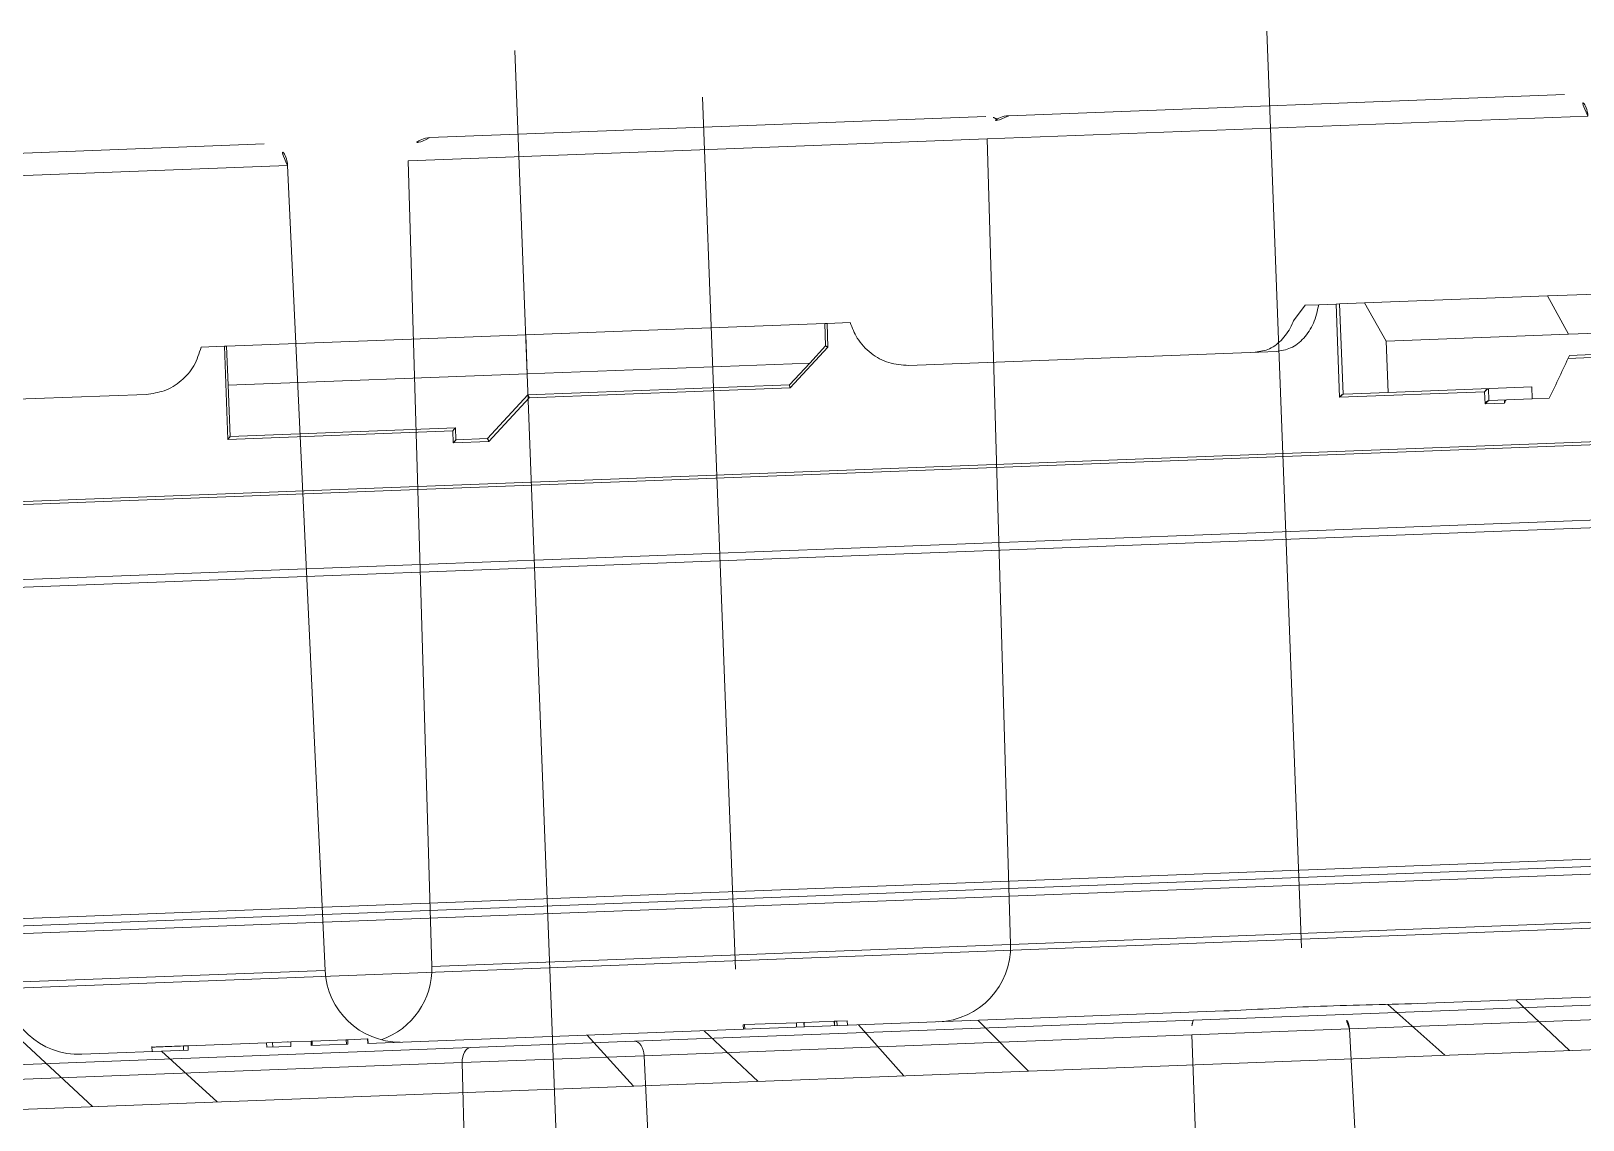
# Model space of a CAD drawing. Header units: metres. Extents: x 1956498 to 1957612, y 2277909 to 2278547.
# Drawn here: x 1956795.3203 to 1956795.4235, y 2278312.6445 to 2278312.7168 of the extents above; entities that cross this region are included whole.
import ezdxf

# ---------------------------------------------------------------- set-up
doc = ezdxf.new("R2010")
doc.units = ezdxf.units.M
doc.linetypes.add('CENTERX2', pattern=[4, 2.5, -0.5, 0.5, -0.5])
for name, color, linetype in [('UBS-100-HSI150-D3-58', 3, 'Continuous'), ('UBS-100-HSI150-D7-33', 5, 'Continuous'), ('UBS_400_DETAIL POSTE HTA TOOLKIT UBS', 7, 'Continuous')]:
    doc.layers.add(name, color=color, linetype=linetype)

# ---------------------------------------------------------------- blocks, each defined once
blk = doc.blocks.new('HSI 150 D7.33 PROFIL')
at = {"linetype": 'Continuous', "lineweight": 0}
h = blk.add_hatch(dxfattribs=at)
h.set_pattern_fill('ANSI34', color=5, scale=2, style=0)
h.set_pattern_definition([(45, (-451.7999274479062, -412.9644927030749), (-26.94076836320746, 26.94076836320746), []), (45, (-442.8196674479059, -412.9644927030749), (-26.94076836320746, 26.94076836320746), []), (45, (-433.8394074479056, -412.9644927030749), (-26.94076836320746, 26.94076836320746), []), (45, (-424.8591274479058, -412.9644927030749), (-26.94076836320746, 26.94076836320746), [])])
edge = h.paths.add_edge_path(flags=0)
edge.add_line((38.52968078412778, -77.74999999999636), (38.52968078412778, -57.59132472234705))
edge.add_spline(control_points=[(38.52968078412778, -57.59132472234705), (38.52968078412778, -55.29002317176491), (38.60595216607726, -52.98905911443944), (38.59899870188201, -50.68776806895039), (38.59293596542375, -48.68126875726739), (38.52968078412778, -46.67515025566172), (38.52968078412778, -44.66864178457035)], knot_values=[0.07302566017090416, 0.07302566017090416, 0.07302566017090416, 0.07302566017090416, 0.07988167006823357, 0.07988167006823357, 0.07988167006823357, 0.08589778822727799, 0.08589778822727799, 0.08589778822727799, 0.08589778822727799], weights=[1, 1, 1, 1, 1, 1, 1], degree=3, periodic=0)
edge.add_line((38.52968078412778, -44.66864178457035), (38.52968078412778, 12.27803177556052))
edge.add_line((38.52968078412778, 12.27803177556052), (38.82968078412705, 12.27803177556052))
edge.add_line((38.82968078412705, 12.27803177556052), (38.82968078412705, 13.59385217830277))
edge.add_line((38.82968078412705, 13.59385217830277), (38.52968078412778, 13.59385217830277))
edge.add_line((38.52968078412778, 13.59385217830277), (38.52968078412778, 16.03698272908514))
edge.add_line((38.52968078412778, 16.0369827290815), (38.82968078412705, 16.0369827290815))
edge.add_line((38.82968078412705, 16.0369827290815), (38.82968078412705, 17.39553638422876))
edge.add_line((38.82968078412705, 17.39553638422876), (38.52968078412778, 17.39553638422876))
edge.add_line((38.52968078412778, 17.39553638422876), (38.52968078412778, 19.0026111013467))
edge.add_line((38.52968078412778, 19.0026111013467), (38.82968078412705, 19.0026111013467))
edge.add_line((38.82968078412705, 19.0026111013467), (38.82968078412705, 24.21563815759509))
edge.add_line((38.82968078412705, 24.21563815759509), (38.52968078412778, 24.21563815759509))
edge.add_line((38.52968078412778, 24.21563815759509), (38.52968078412778, 31.29344394702639))
edge.add_arc((43.52968078412778, 31.29344394703003), 5, 90.4999999999992, 180, ccw=False)
edge.add_line((43.48604810663528, 36.29325356235131), (97.04277058737534, 36.7606359987476))
edge.add_arc((97.02968078412778, 38.26057888334253), 1.5, 270.5000000000011, 360.0000000000008)
edge.add_line((98.52968078412778, 38.26057888334253), (98.52968078412778, 39.75261116383626))
edge.add_arc((98.02968078412778, 39.75261116383626), 0.5, 0, 89.70000205610212)
edge.add_line((98.03229874810131, 40.25260431005518), (40.0558606032846, 40.55617100447125))
edge.add_arc((40.02968078412778, 35.55623954323528), 5, 89.69999999999989, 180)
edge.add_line((35.02968078412778, 35.55623954323528), (35.02968078412778, -73.74999999999636))
edge.add_line((35.02968078412778, -73.74999999999636), (-45.47031921587222, -73.74999999999636))
edge.add_line((-45.47031921587222, -73.74999999999636), (-46.47031921587222, -74.74999999999636))
edge.add_line((-46.47031921587222, -74.74999999999636), (-46.47031921587222, -78.49999999999636))
edge.add_line((-46.47031921587222, -78.49999999999636), (-43.87224300451817, -79.99999999999636))
edge.add_line((-43.87224300451999, -79.99999999999636), (-42.47031921587404, -79.99999999999636))
edge.add_line((-42.47031921587222, -79.99999999998181), (-42.47031921587222, -76.69993481084384))
edge.add_spline(control_points=[(-42.47031921587222, -76.69993481084384), (-42.47031921587222, -76.68705989888622), (-42.46853347886281, -76.67414367510355), (-42.46514401679633, -76.66179051567815), (-42.4604200115391, -76.64457350927842), (-42.45246189830868, -76.62805261939502), (-42.4424249539843, -76.61328775286165), (-42.42982277475494, -76.59474929251519), (-42.41366234989255, -76.57840537745142), (-42.39590230221802, -76.56472801879136), (-42.3718997971082, -76.54624322206291), (-42.34432842457682, -76.5320015332436), (-42.31582069142678, -76.52174886958164), (-42.27498974634727, -76.50706422437361), (-42.23086780299855, -76.49999999999636), (-42.18747650339719, -76.49999999999636)], knot_values=[0, 0, 0, 0, 3.842916870896637e-05, 3.842916870896637e-05, 3.842916870896637e-05, 9.229715289452037e-05, 9.229715289452037e-05, 9.229715289452037e-05, 0.0001600213967770137, 0.0001600213967770137, 0.0001600213967770137, 0.0002517404017867858, 0.0002517404017867858, 0.0002517404017867858, 0.0003837556063044025, 0.0003837556063044025, 0.0003837556063044025, 0.0003837556063044025], weights=[1, 1, 1, 1, 1, 1, 1, 1, 1, 1, 1, 1, 1, 1, 1, 1], degree=3, periodic=0)
edge.add_line((-42.18747650339719, -76.49999999999636), (-36.67031921587295, -76.49999999999636))
edge.add_arc((-36.67031921587295, -76.69999999999709), 0.2, -7.958078640513122e-13, 89.9999999999992, ccw=False)
edge.add_line((-36.47031921587222, -76.69999999999709), (-36.47031921587222, -79.99999999999636))
edge.add_line((-36.47031921587222, -79.99999999999636), (-31.47031921587222, -79.99999999999636))
edge.add_line((-31.47031921587222, -79.99999999999636), (-31.47031921587222, -78.99999999999636))
edge.add_arc((-30.97031921587222, -78.99999999999636), 0.5, 89.9999999999992, 180, ccw=False)
edge.add_line((-30.97031921587222, -78.49999999999636), (-8.970319215872223, -78.49999999999636))
edge.add_arc((-8.970319215872223, -78.99999999999636), 0.5, -7.958078640513122e-13, 89.9999999999992, ccw=False)
edge.add_line((-8.470319215872223, -78.99999999999636), (-8.470319215872223, -79.99999999999636))
edge.add_line((-8.470319215872223, -79.99999999999636), (1.029680784127777, -79.99999999999636))
edge.add_line((1.029680784127777, -79.99999999999636), (1.529680784127777, -79.49999999999636))
edge.add_line((1.529680784127777, -79.49999999999636), (1.529680784127777, -77.74999999999636))
edge.add_line((1.529680784127777, -77.74999999999636), (2.739680784128723, -77.74999999999636))
edge.add_line((2.739680784126904, -77.74999999999636), (3.789680784126176, -79.56865334794202))
edge.add_line((3.789680784127995, -79.56865334794202), (4.839680784127268, -77.74999999999636))
edge.add_line((4.839680784127268, -77.74999999999636), (5.739680784126904, -77.74999999999636))
edge.add_line((5.739680784126904, -77.74999999999636), (6.789680784126176, -79.56865334794202))
edge.add_line((6.789680784127995, -79.56865334794202), (7.839680784127268, -77.74999999999636))
edge.add_line((7.839680784127268, -77.74999999999636), (8.739680784126904, -77.74999999999636))
edge.add_line((8.739680784126904, -77.74999999999636), (9.789680784126176, -79.56865334794202))
edge.add_line((9.789680784127995, -79.56865334794202), (10.83968078412727, -77.74999999999636))
edge.add_line((10.83968078412727, -77.74999999999636), (11.7396807841269, -77.74999999999636))
edge.add_line((11.7396807841269, -77.74999999999636), (12.78968078412618, -79.56865334794202))
edge.add_line((12.789680784128, -79.56865334794202), (13.83968078412727, -77.74999999999636))
edge.add_line((13.83968078412727, -77.74999999999636), (14.7396807841269, -77.74999999999636))
edge.add_line((14.7396807841269, -77.74999999999636), (15.78968078412618, -79.56865334794202))
edge.add_line((15.789680784128, -79.56865334794202), (16.83968078412727, -77.74999999999636))
edge.add_line((16.83968078412727, -77.74999999999636), (17.7396807841269, -77.74999999999636))
edge.add_line((17.7396807841269, -77.74999999999636), (18.78968078412618, -79.56865334794202))
edge.add_line((18.789680784128, -79.56865334794202), (19.83968078412727, -77.74999999999636))
edge.add_line((19.83968078412727, -77.74999999999636), (20.7396807841269, -77.74999999999636))
edge.add_line((20.7396807841269, -77.74999999999636), (21.78968078412618, -79.56865334794202))
edge.add_line((21.789680784128, -79.56865334794202), (22.83968078412727, -77.74999999999636))
edge.add_line((22.83968078412727, -77.74999999999636), (23.7396807841269, -77.74999999999636))
edge.add_line((23.7396807841269, -77.74999999999636), (24.78968078412618, -79.56865334794202))
edge.add_line((24.789680784128, -79.56865334794202), (25.83968078412727, -77.74999999999636))
edge.add_line((25.83968078412727, -77.74999999999636), (26.7396807841269, -77.74999999999636))
edge.add_line((26.7396807841269, -77.74999999999636), (27.78968078412618, -79.56865334794202))
edge.add_line((27.789680784128, -79.56865334794202), (28.83968078412727, -77.74999999999636))
edge.add_line((28.83968078412727, -77.74999999999636), (29.7396807841269, -77.74999999999636))
edge.add_line((29.7396807841269, -77.74999999999636), (30.78968078412618, -79.56865334794202))
edge.add_line((30.789680784128, -79.56865334794202), (31.83968078412727, -77.74999999999636))
edge.add_line((31.83968078412727, -77.74999999999636), (32.7396807841269, -77.74999999999636))
edge.add_line((32.7396807841269, -77.74999999999636), (33.78968078412618, -79.56865334794202))
edge.add_line((33.789680784128, -79.56865334794202), (34.83968078412727, -77.74999999999636))
edge.add_line((34.83968078412727, -77.74999999999636), (35.7396807841269, -77.74999999999636))
edge.add_line((35.7396807841269, -77.74999999999636), (36.78968078412618, -79.56865334794202))
edge.add_line((36.789680784128, -79.56865334794202), (37.83968078412727, -77.74999999999636))
edge.add_line((37.83968078412727, -77.74999999999636), (38.52968078412778, -77.74999999999636))
at = {"color": 5, "linetype": 'Continuous', "lineweight": 15}
for p, q in [((98.52968078412778, 38.26057888334253), (98.52968078412778, 16.89362513882588)), ((43.48604810663528, 36.29325356235131), (43.48604810663528, 14.92629981783102)), ((35.02968078412778, -73.74999999999636), (35.02968078412778, 35.55623954323528)), ((97.04277058737534, 15.39368225422731), (97.04277058737534, 35.38304625548699)), ((38.52968078412778, 31.29344394703003), (38.52968078412778, 24.21563815759509)), ((38.86718078412741, 26.6263540538348), (38.52968078412778, 26.6263540538348)), ((38.82968078412705, 24.53509348013904), (38.52968078412778, 24.53509348013904)), ((38.82968078412705, 24.21563815759509), (38.52968078412778, 24.21563815759509)), ((38.82968078412705, 24.53509348013904), (38.82968078412705, 24.21563815759509)), ((38.82968078412705, 19.0026111013467), (38.82968078412705, 24.21563815759509)), ((38.82968078412705, 19.0026111013467), (38.52968078412778, 19.0026111013467)), ((38.52968078412778, 19.0026111013467), (38.52968078412778, 17.39553638422876)), ((38.82968078412705, 18.60262897650682), (38.52968078412778, 18.60262897650682)), ((38.82968078412705, 18.60262897650682), (38.82968078412705, 19.0026111013467)), ((38.82968078412705, 18.60262897650682), (38.82968078412705, 17.39553638422876)), ((38.86718078412741, 17.58117829040202), (38.82968078412705, 17.58117829040202)), ((38.52968078412778, 17.39553638422876), (38.82968078412705, 17.39553638422876)), ((38.82968078412705, 16.0369827290815), (38.82968078412705, 17.39553638422876)), ((38.82968078412705, 16.0369827290815), (38.52968078412778, 16.0369827290815)), ((38.52968078412778, 16.0369827290815), (38.52968078412778, 13.59385217830277)), ((38.82968078412705, 15.971116565579), (38.52968078412778, 15.971116565579)), ((38.82968078412705, 16.0369827290815), (38.82968078412705, 15.971116565579)), ((38.82968078412705, 15.95384838077007), (38.82968078412705, 13.73443697341281)), ((43.48604810663528, 14.92629981783102), (97.04277058737534, 15.39368225422731)), ((38.82968078412705, 13.70148966378474), (38.52968078412778, 13.70148966378474)), ((38.52968078412778, 13.59385217830277), (38.82968078412705, 13.59385217830277)), ((38.82968078412705, 13.70148966378474), (38.82968078412705, 13.59385217830277)), ((38.82968078412705, 12.27803177556052), (38.82968078412705, 13.59385217830277)), ((38.82968078412705, 12.27803177556052), (38.52968078412778, 12.27803177556052)), ((38.52968078412778, 12.27803177556052), (38.52968078412778, -44.66864178457035)), ((38.82968078412705, 12.25114482020217), (38.52968078412778, 12.25114482020217)), ((38.82968078412705, 12.27803177556052), (38.82968078412705, 12.25114482020217)), ((97.04277058737534, 7.361300999240484), (43.48604810663528, 7.828683435636776)), ((43.48604810663528, 7.828683435636776), (43.48604810663528, -12.62806300201919)), ((97.04277058737534, -12.62806300201919), (97.04277058737534, 7.361300999240484)), ((98.52968078412778, 5.861358114645554), (98.52968078412778, -31.1174841186803)), ((38.82968078412705, -12.71275797572525), (38.52968078412778, -12.71275797572525)), ((38.82968078412705, -12.79891707136994), (38.52968078412778, -12.79891707136994)), ((38.82968078412705, -12.79891707136994), (38.82968078412705, -12.71275797572525)), ((38.82968078412705, -16.25474290376951), (38.82968078412705, -12.79891707136994)), ((43.48604810663528, -12.62806300201919), (43.48604810663528, -30.67323681580456)), ((97.04277058737534, -31.14061925220085), (97.04277058737534, -12.62806300201919)), ((38.82968078412705, -16.25474290376951), (38.52968078412778, -16.25474290376951)), ((38.82968078412705, -16.74873328838657), (38.82968078412705, -16.25474290376951)), ((38.82968078412705, -16.74873328838657), (38.52968078412778, -16.74873328838657)), ((38.82968078412705, -16.75955059607804), (38.52968078412778, -16.75955059607804)), ((38.82968078412705, -16.75955059607804), (38.82968078412705, -16.74873328838657)), ((38.82968078412705, -18.7664651482919), (38.82968078412705, -16.75955059607804)), ((38.82968078412705, -18.7664651482919), (38.52968078412778, -18.7664651482919)), ((38.82968078412705, -18.77487860983092), (38.52968078412778, -18.77487860983092)), ((38.82968078412705, -18.94588358319379), (38.52968078412778, -18.94588358319379)), ((38.82968078412705, -18.77487860983092), (38.82968078412705, -18.7664651482919)), ((38.82968078412705, -18.94588358319379), (38.82968078412705, -18.77487860983092)), ((38.82968078412705, -19.62982528341672), (38.82968078412705, -18.94588358319379)), ((38.82968078412705, -19.62982528341672), (38.52968078412778, -19.62982528341672)), ((38.82968078412705, -19.63343105264721), (38.52968078412778, -19.63343105264721)), ((38.82968078412705, -19.63343105264721), (38.82968078412705, -19.62982528341672)), ((97.04277058737534, -31.14061925220085), (43.48604810663528, -30.67323681580456)), ((43.48604810663528, -30.67323681580456), (43.48604810663528, -70.85124403010195)), ((97.04277058737534, -51.12998325346052), (97.04277058737534, -31.14061925220085)), ((98.52968078412778, -32.64056213679578), (98.52968078412778, -69.61940437012163)), ((97.04277058737534, -71.11934725471656), (97.04277058737534, -51.12998325346052)), ((38.52968078412778, -57.59132472234705), (38.52968078412778, -77.74999999999636))]:
    blk.add_line(p, q, dxfattribs=at)
at = {"color": 5, "linetype": 'CENTERX2', "lineweight": 0}
for p, q in [((104.0928443444536, 3.637978807091713e-12), (-49.0930020688138, 3.637978807091713e-12)), ((42.52968078412778, -12.34991183457169), (100.5323350398503, -12.34991183457169)), ((42.52968078412778, -50.00377216858033), (103.4994261270203, -50.00377216858033))]:
    blk.add_line(p, q, dxfattribs=at)
at = {"color": 5, "linetype": 'Continuous', "lineweight": 15}
for centre, radius, start, end in [((43.52968078412778, 31.29344394703003), 5, 90.49999999996473, 180), ((97.02968078412778, 16.89362513882588), 1.500000000000114, 270.4999999999647, 0), ((43.52968078412778, 9.926490202513378), 5.000000000000028, 90.49999999996473, 177.721532463114), ((43.52968078412778, 12.82849305095806), 5.000000000000028, 196.8699471623448, 269.5000000000352), ((97.02968078412778, 5.861358114645554), 1.500000000000114, 0, 89.50000000003529), ((43.52968078412778, -25.67342720048327), 5.000000000000028, 180, 269.5000000000352), ((97.02968078412778, -32.64056213679578), 1.500000000000114, 0, 89.50000000003529), ((97.02968078412778, -31.1174841186803), 1.500000000000114, 329.4897383190512, 0), ((97.02968078412778, -69.61940437012163), 1.500000000000114, 270.4999999999647, 0)]:
    blk.add_arc(centre, radius, start, end, dxfattribs=at)
for points, knots in [([(38.82968078412705, 26.62235813330335), (38.82968078412705, 26.62264809423868), (38.82968078412705, 26.62370529961845), (38.82968078412705, 26.55420761757705), (38.82968078412705, 26.31700554330018), (38.82968078412705, 25.88057985268824), (38.82968078412705, 25.2588135326987), (38.82968078412705, 24.79350229045667), (38.82968078412705, 24.53509348013904)], [0, 0, 0, 0, 0.07513053159608554, 0.2739279439298798, 0.4421417090132217, 0.6006623525637637, 0.7782293720402641, 1, 1, 1, 1]), ([(38.52968078412778, -44.66864178457035), (38.54035066129654, -45.67183124886287), (38.5616903652699, -47.67820544208007), (38.61582377702325, -50.83508922382316), (38.57137462230457, -54.13964175082947), (38.54357900453579, -56.44074101954902), (38.52968078412778, -57.59132472234705)], [0, 0, 0, 0, 0.2328921732014363, 0.4657832470787816, 0.7328837143058986, 1, 1, 1, 1])]:
    blk.add_open_spline(points, degree=3, knots=knots, dxfattribs=at)
blk = doc.blocks.new('HSI 150 D3.58 PROFIL')
at = {"color": 3, "linetype": 'Continuous', "lineweight": 15}
for p, q in [((-43.10000000000036, 71.4050140073814), (-43.10000000000036, -94.5949859926186)), ((-75.19684949293332, -91.5949859926186), (-75.19684949293332, 68.4050140073814)), ((-70.19684949293332, -51.5949859926186), (-70.19684949293332, 68.4050140073814)), ((-46.69684949293332, 68.4050140073814), (-46.69684949293332, -91.5949859926186)), ((-47.19684949293332, -91.0949859926186), (-47.19684949293332, 67.9050140073814)), ((-38, 40.46623663938226), (-38, 67.68014006902013)), ((-37.01745240643686, 68.0679911354564), (-37.01745240643686, 41.38779345465082)), ((-69.69684949293332, 66.9050140073814), (-69.69684949293332, -50.8449859926186)), ((-47.69684949293332, -90.0949859926186), (-47.69684949293332, 66.9050140073814)), ((-82.59877328157927, 65.14738772522105), (-82.59877328157927, 57.68704631013316)), ((-85.19684949293332, 56.38800820437609), (-85.19684949293332, 64.11731323715867)), ((-81.19684949293332, 64.72845668805166), (-81.19684949293332, 57.68704631013316)), ((-75.39684949293405, -88.0949859926186), (-75.39684949293405, 64.9050140073814)), ((-80.9968494929326, 61.63057220518021), (-80.9968494929326, 57.58682980344747)), ((-82.59877328157927, 57.68704631013316), (-85.19684949293332, 56.38800820437609)), ((-82.59877328157927, 57.68704631013316), (-82.59877328157927, 45.55935440351095)), ((-85.19684949293332, 44.21731323716085), (-85.19684949293332, 56.38800820437609)), ((-78.39684949293405, 56.24459806151208), (-78.39684949293405, 55.10696625747732)), ((-78.39684949293405, 55.10696625747732), (-79.19684949293332, 55.10696625740457)), ((-79.19684949293332, 55.10696625740457), (-79.19684949293332, 45.55935440351095)), ((-78.39684949293405, 52.24347454152303), (-78.39684949293405, 55.10696625747732)), ((-78.19684949293332, 53.25933628146595), (-78.19684949293332, 51.96598691129839)), ((-79.19642400688463, 52.23215938948124), (-78.39642400688354, 52.23215938948124)), ((-78.9968494929326, 51.96598691129839), (-78.9968494929326, 42.31679821737634)), ((-78.19684949293332, 51.96598691129839), (-78.9968494929326, 51.96598691129839)), ((-78.39642400688354, 52.23215938948124), (-78.39684949293405, 52.24347454162125)), ((-82.59877328157927, 45.55935440351095), (-85.19684949293332, 44.21731323725908)), ((-79.19684949293332, 45.55935440351095), (-82.59877328157927, 45.55935440351095)), ((-79.19684949293332, 42.60452686591452), (-79.19684949293332, 45.55935440351095)), ((-85.19684949293332, 42.55774405836564), (-85.19684949293332, 44.21731323716085)), ((-85.19684949293332, 42.55774405836564), (-79.18992563718166, 42.55774405844568)), ((-85.19684949293332, 42.31679821737634), (-85.19684949293332, 42.55774405836564)), ((-85.19684949293332, 41.16957246968013), (-85.19684949293332, 42.31679821737634)), ((-78.9968494929326, 42.31679821737634), (-85.19684949293332, 42.31679821737634)), ((-79.18992563718166, 42.55774405844568), (-79.19684949293332, 42.60452686601275)), ((-37.01745240643686, 41.38779345465082), (-1.01745240643686, 41.96697169194522)), ((-37.01745240643686, 41.38779345465082), (-37.01745240643686, 30.90378621775744)), ((-85.19684949293332, 40.26867802887136), (-85.19684949293332, 41.16957246968013)), ((-85.19684949293332, 40.26867802887136), (-84.19684949293332, 39.45003482264292)), ((-38, 31.02867574897391), (-38, 40.46623663938226)), ((-82.19684949293332, 38.23151410195715), (-82.19684949293332, 13.76280349821536)), ((-38, -6.146207672049059), (-38, 31.02867574897391)), ((-37.01745240643686, 30.90378621775744), (-37.01745240643686, -5.542041592212627)), ((-37.01745240643686, 30.90378621775744), (-1.01745240643686, 30.82529588775651)), ((-85.19684949293332, 8.452602012581337), (-85.19684949293332, 9.99265793343875)), ((-85.19684949293332, 8.452602012581337), (-83.61400678045356, 8.452602012581337)), ((-85.19684949293332, 8.305014007364662), (-85.19684949293332, 8.452602012581337)), ((-85.19684949293332, 8.305014007379214), (-83.6968494928933, 8.305014007379214)), ((-85.19684949293332, -11.5949859926186), (-85.19684949293332, 8.305014007379214)), ((-83.69684949278053, 8.305014007175487), (-82.59877328158109, 7.206937795941485)), ((-83.61400678043537, 8.45260201259589), (-80.99684949293078, 5.842269124714221)), ((-82.59877328157927, 7.206937795941485), (-82.59877328157927, -11.59498599262224)), ((-82.59877328157927, 7.206937795941485), (-81.19684949291877, 5.805014007237332)), ((-81.19684949293332, 5.805014007321006), (-81.19684949293332, -11.5949859926186)), ((-80.9968494929326, 5.842269124714221), (-80.9968494929326, -11.51235929764516)), ((-38, -17.04376431319179), (-38, -6.146207672049059)), ((-37.01745240643686, -5.542041592212627), (-1.01745240643686, -5.162336467848945)), ((-37.01745240643686, -5.542041592212627), (-37.01745240643686, -17.64793039302822)), ((-85.19684949293332, -11.5949859926186), (-82.59877328157927, -11.59498599262224)), ((-85.19684949293332, -31.49498599263097), (-85.19684949293332, -11.5949859926186)), ((-82.59877328157927, -11.59498599262224), (-82.59877328157927, -31.49498599262733)), ((-81.19684949292241, -11.59498599260769), (-78.39684949293041, -14.39498599259969)), ((-80.99684949293442, -11.51235929764516), (-78.19684949293878, -14.30505812423871)), ((-78.39684949293405, -14.39498599259969), (-78.39684949293405, -16.49498599266735)), ((-78.19684949293332, -14.30505812423507), (-78.19684949293332, -16.68168742683338)), ((-78.39684949293405, -16.49498599266735), (-79.19684949293332, -16.49498599264916)), ((-79.19684949293332, -16.49498599264916), (-79.19684949293332, -31.49498599262733)), ((-78.9968494929326, -16.68168742683338), (-78.9968494929326, -31.64257399784765)), ((-78.19684949293332, -16.68168742683338), (-78.9968494929326, -16.68168742683338)), ((-38, -54.21864773421112), (-38, -17.04376431319179)), ((-37.01745240643686, -17.64793039302822), (-1.01745240643686, -18.0276355173919)), ((-37.01745240643686, -17.64793039302822), (-37.01745240643686, -54.09375820299829)), ((-82.59877328157927, -31.49498599262733), (-85.1968494929315, -31.49498599262733)), ((-85.19684949293332, -31.64257399784765), (-85.19684949293332, -31.4949859926237)), ((-85.19684949293332, -33.18262991868323), (-85.19684949293332, -31.64257399784765)), ((-78.9968494929326, -31.64257399784765), (-85.19684949293332, -31.64257399784765)), ((-79.19684949293332, -31.49498599262733), (-82.59877328157927, -31.49498599262733)), ((-82.19684949293332, -36.95277548345621), (-82.19684949293332, -61.42148608719799))]:
    blk.add_line(p, q, dxfattribs=at)
at = {"color": 3, "linetype": 'Continuous', "lineweight": 15, "flags": 128}
for points in [[(-38, -6.146207672049059), (-37.98120856702735, -6.0296159982463), (-37.92554050401668, -5.917406173692143), (-37.83508797631839, -5.813795365178521), (-37.71325044915466, -5.722677563830075), (-37.56460692597466, -5.647477237762359), (-37.39474385638459, -5.591020630748972), (-37.21004518135669, -5.555429543885111), (-37.01745240643686, -5.542041592212627)], [(-38, -17.04376431319179), (-37.98120856702735, -17.16035598699455), (-37.92554050401668, -17.2725658115487), (-37.83508797631839, -17.37617662006232), (-37.71325044915466, -17.46729442141077), (-37.56460692597466, -17.54249474747849), (-37.39474385638459, -17.59895135448824), (-37.21004518135669, -17.63454244135573), (-37.01745240643686, -17.64793039302822)]]:
    blk.add_lwpolyline(points, dxfattribs=at)
at = {"color": 3, "linetype": 'Continuous', "lineweight": 15}
for centre, radius, start, end in [((-37.03916516241043, 40.4263773619241), 0.961661243434929, 88.70624400133585, 177.6245036384483), ((-37.25621721682182, 32.95280339278543), 2.062881484293374, 248.8656992540583, 276.6465020929057)]:
    blk.add_arc(centre, radius, start, end, dxfattribs=at)
for centre, major_axis, ratio, start_param, end_param in [((-81.19684949293332, -11.5949859926186), (-69.28203230275494, 69.28203230275523), 0.577350269189625, 5.200980606207614, 5.235987755983001), ((-80.9140067804583, -11.5949859926186), (66.51069345032187, -66.16428535511272), 0.5773463333433837, 2.056700765232271, 2.059243392987932)]:
    blk.add_ellipse(centre, major_axis=major_axis, ratio=ratio, start_param=start_param, end_param=end_param, dxfattribs=at)
for points, knots in [([(-78.19684949293332, 53.25933628146595), (-78.19788505992437, 53.25911343404368), (-78.21753442559748, 53.25488501567816), (-78.25883738040648, 53.25132977197427), (-78.31472533775559, 53.26233673638126), (-78.36033364839386, 53.29080095590689), (-78.39090858546115, 53.33227793516562), (-78.39486842850602, 53.36737543622075), (-78.39684949293405, 53.38493431671304)], [0, 0, 0, 0, 0.01031855447972182, 0.195789409856449, 0.4107744049816462, 0.6112194027599401, 0.8054974901334947, 1, 1, 1, 1]), ([(-78.9968494929326, 51.96598691129839), (-78.99751660456604, 51.96635948184485), (-79.01236009007698, 51.97464931700233), (-79.0536689186647, 52.00162570998873), (-79.11207445814034, 52.05531209987748), (-79.16021379095582, 52.12301171120271), (-79.18823574313683, 52.182080401446), (-79.19368913812468, 52.21543307678076), (-79.19642400688463, 52.23215938948124)], [0, 0, 0, 0, 0.00770014754890028, 0.1713311880032627, 0.4772838534854118, 0.6989762532337265, 0.8490370782276973, 1, 1, 1, 1]), ([(-78.19684949293332, 51.96598691129839), (-78.19751660456677, 51.96635948184485), (-78.21236009007589, 51.97464931700233), (-78.2536689186636, 52.00162570998873), (-78.31207445814107, 52.05531209987748), (-78.36021379095473, 52.12301171120271), (-78.38823574313756, 52.182080401446), (-78.39368913812541, 52.21543307678076), (-78.39642400688354, 52.23215938948124)], [0, 0, 0, 0, 0.007700147548926806, 0.1713311880032848, 0.4772838534854257, 0.6989762532337346, 0.8490370782277012, 1, 1, 1, 1]), ([(-78.9968494929326, 42.31679821737634), (-78.99751657705747, 42.31727243745627), (-79.01459087376497, 42.32941029849462), (-79.05768844921477, 42.36395372261177), (-79.1162214233409, 42.42545871951006), (-79.16644382906088, 42.49712752760752), (-79.18265719655574, 42.53898112277238), (-79.18992563718166, 42.55774405844568)], [0, 0, 0, 0, 0.008645760565622315, 0.2212918520041902, 0.5574409241668686, 0.801601094469376, 1, 1, 1, 1]), ([(-85.19684949293332, 41.16957246968013), (-84.77510403697124, 41.05481458852591), (-83.93193179111768, 40.82538553596532), (-82.9589827553009, 40.11101752822651), (-82.31566290604678, 39.22506359693216), (-82.23565615986809, 38.55602581595303), (-82.19684949293332, 38.23151410195715)], [0, 0, 0, 0, 0.2514985033689009, 0.5028069773280868, 0.7588402859111645, 1, 1, 1, 1]), ([(-84.19684949293332, 39.45003482264292), (-84.1246861026375, 39.41762415163976), (-83.67426802572481, 39.21532833316815), (-82.9593266455322, 38.70489264993375), (-82.31633868855897, 37.82108924409113), (-82.2359139433629, 37.15504515320208), (-82.19684949293332, 36.83152971887102)], [0, 0, 0, 0, 0.06009398295962426, 0.3750851522855656, 0.6964621394546496, 1, 1, 1, 1]), ([(-82.19684949293332, 13.76280349821536), (-82.24258926569382, 13.32166526830406), (-82.33407110077678, 12.43936672675773), (-83.04804174563105, 11.26400187355102), (-84.03416831697177, 10.39428100759687), (-84.83472423982494, 10.11774627269551), (-85.19684949293332, 9.99265793343875)], [0, 0, 0, 0, 0.2618177103639132, 0.523648526340827, 0.7845261111145904, 1, 1, 1, 1]), ([(-83.61400678045356, 8.452602012581337), (-83.61444139006198, 8.451616114329227), (-83.62380958355607, 8.430364661511703), (-83.6423537407918, 8.390239040229062), (-83.66642817606771, 8.343595628441108), (-83.68606154145164, 8.311392147017614), (-83.69266818592587, 8.307141542736645), (-83.69597497917857, 8.305014007401041)], [0, 0, 0, 0, 0.01218882533923799, 0.2627352733012942, 0.5171300318791019, 0.7583113244075596, 1, 1, 1, 1]), ([(-80.9968494929326, 5.842269124714221), (-80.99789478591993, 5.841856829974859), (-81.00497120541331, 5.839065678999759), (-81.03446287623592, 5.827816707038437), (-81.08327440128232, 5.811612411162059), (-81.13717868837193, 5.798839545583178), (-81.17765095973664, 5.794596266128792), (-81.18870585945842, 5.799798941079644), (-81.19423794652903, 5.802402460929443)], [0, 0, 0, 0, 0.01154587285239369, 0.07816319517541, 0.3261532491187226, 0.5571406877737168, 0.7783845771581019, 1, 1, 1, 1]), ([(-80.9968494929326, -11.51235929764516), (-80.99788483108932, -11.51278797856503), (-81.01748913245319, -11.52090512354698), (-81.05874862067867, -11.53798185001506), (-81.11461566366233, -11.56108685930667), (-81.16025442487262, -11.57994190311365), (-81.19086665431314, -11.59256657880542), (-81.19485441543475, -11.59417923843648), (-81.19684945043628, -11.5949860351102)], [0, 0, 0, 0, 0.01032068066398637, 0.1954238165649495, 0.4105274360449735, 0.6110668281999526, 0.8054208193091901, 0.9999999999999999, 0.9999999999999999, 0.9999999999999999, 0.9999999999999999]), ([(-78.19684949293332, -14.30505812423507), (-78.1978850599262, -14.30548663329319), (-78.2175344255811, -14.31361737832412), (-78.25883738041557, -14.33093114018629), (-78.31472533775377, -14.3550224927094), (-78.36033364839386, -14.37550191744231), (-78.39090858546115, -14.39017309474002), (-78.39486842850602, -14.39332138896498), (-78.39684949293405, -14.39489644475179)], [0, 0, 0, 0, 0.0103185544908889, 0.1957894098654838, 0.4107744049883394, 0.6112194027644453, 0.8054974901357099, 1, 1, 1, 1]), ([(-78.9968494929326, -16.68168742683338), (-78.99751660456604, -16.68102280579842), (-79.01236009008062, -16.6662347370293), (-79.05366891865924, -16.62539257625394), (-79.11207445814034, -16.56887399260086), (-79.160213790954, -16.52411349813337), (-79.18823574313865, -16.49958552325188), (-79.19368913812468, -16.49652222951045), (-79.19642400688463, -16.49498599266008)], [0, 0, 0, 0, 0.007700147548850676, 0.1713311879981576, 0.4772838534796945, 0.6989762532276933, 0.8490370782218041, 1, 1, 1, 1]), ([(-78.19684949293332, -16.68168742683338), (-78.19751660456677, -16.68102280579842), (-78.21236009007953, -16.6662347370293), (-78.25366891865997, -16.62539257625394), (-78.31207445814107, -16.56887399260086), (-78.36021379095473, -16.52411349813337), (-78.38823574313756, -16.49958552325188), (-78.39368913812541, -16.49652222951045), (-78.39642400688354, -16.49498599266008)], [0, 0, 0, 0, 0.00770014754886333, 0.1713311879981685, 0.4772838534796967, 0.6989762532276788, 0.8490370782218082, 1, 1, 1, 1]), ([(-78.9968494929326, -31.64257399784765), (-78.99751657705747, -31.64193164617245), (-79.01459087378134, -31.62549038680299), (-79.05768844920203, -31.58544299117057), (-79.11622142334272, -31.53645320979922), (-79.16644382906088, -31.50138224942202), (-79.18265719655574, -31.49696585773927), (-79.18992563718166, -31.4949859926237)], [0, 0, 0, 0, 0.00864576056558864, 0.2212918519975395, 0.5574409241607183, 0.8016010944641575, 1, 1, 1, 1]), ([(-85.19684949293332, -33.18262991868323), (-84.77510403697124, -33.33458544455061), (-83.93193179111768, -33.63838168042275), (-82.9589827553009, -34.5716436270377), (-82.31566290604678, -35.70981166447746), (-82.23565615986809, -36.54680041993561), (-82.19684949293332, -36.95277548345621)], [0, 0, 0, 0, 0.2514985033688994, 0.5028069773280802, 0.7588402859111664, 1, 1, 1, 1])]:
    blk.add_open_spline(points, degree=3, knots=knots, dxfattribs=at)
blk = doc.blocks.new('UBS_PDT C1752')
at = {"layer": 'UBS-100-HSI150-D3-58', "xscale": 0.001, "yscale": 0.001, "zscale": 0.001, "rotation": 180}
blk.add_blockref('HSI 150 D3.58 PROFIL', (2.667003043403383, -0.8968695892253891), dxfattribs=at)
at = {"layer": 'UBS-100-HSI150-D7-33', "xscale": 0.001, "yscale": 0.001, "zscale": 0.001}
blk.add_blockref('HSI 150 D7.33 PROFIL', (2.667003043403383, -0.8852746032061987), dxfattribs=at)

msp = doc.modelspace()

# ---------------------------------------------------------------- block references
at = {"layer": 'UBS_400_DETAIL POSTE HTA TOOLKIT UBS', "transparency": 33554687, "rotation": 92.17295973550951}
msp.add_blockref('UBS_PDT C1752', (1956794.572942508, 2278309.912866301), dxfattribs=at)

doc.saveas('drawing.dxf')
